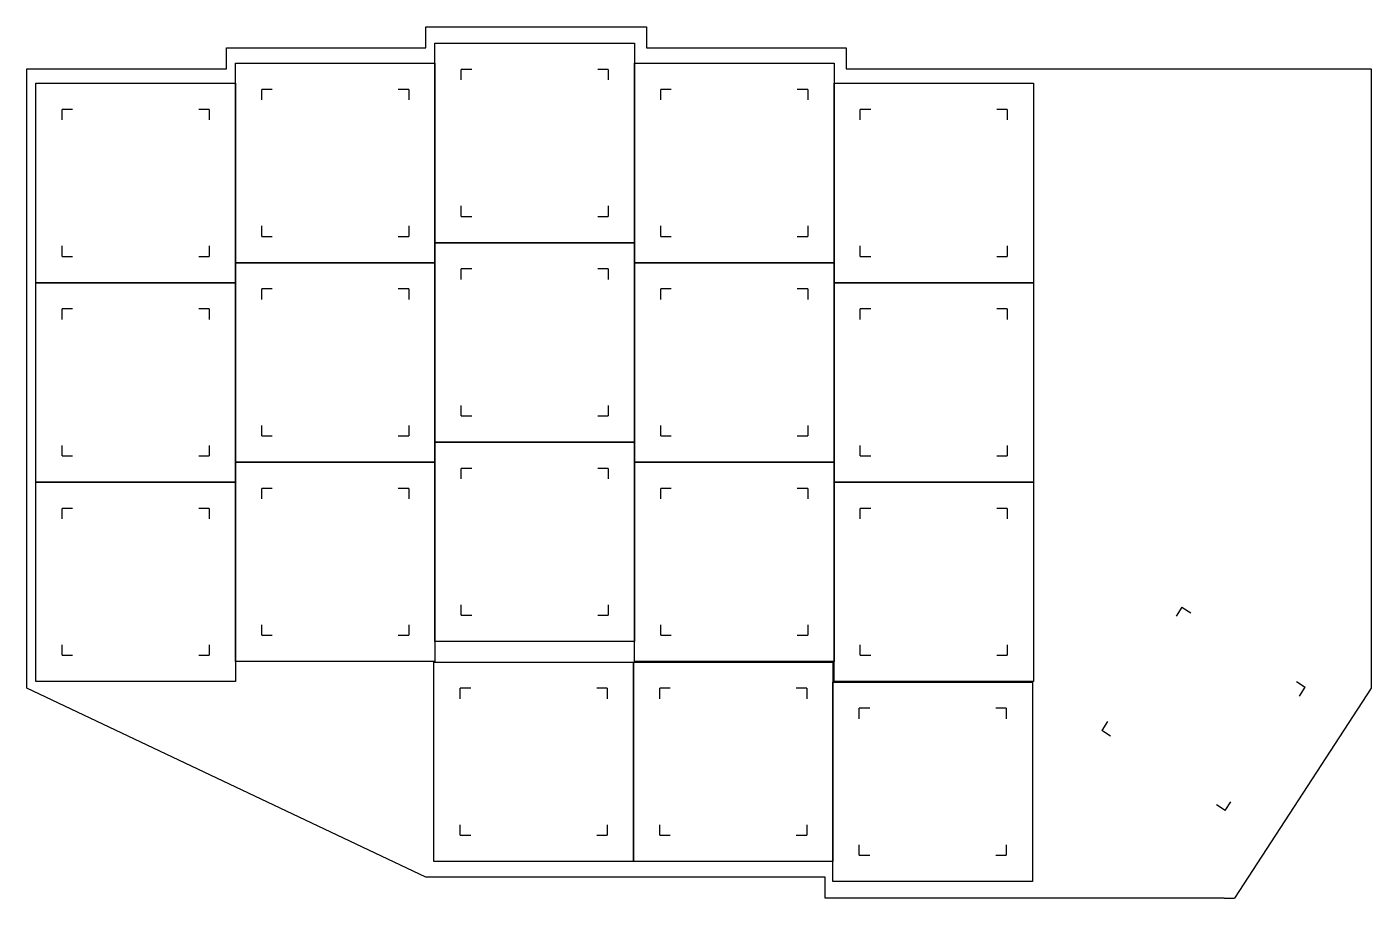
# Model space of a CAD drawing. Header units: millimetres. Extents: x 117 to 384, y 12 to 243.
# Drawn here: x 117 to 245, y 160 to 243 of the extents above; entities outside this region: 1.
import ezdxf

# ---------------------------------------------------------------- set-up
doc = ezdxf.new("R2010")
doc.units = ezdxf.units.MM
doc.layers.get('0').update_dxf_attribs({"linetype": 'CONTINUOUS'})

msp = doc.modelspace()

# ---------------------------------------------------------------- linework, layer by layer
at = {"color": 7}
for points in [[(155, 241.0022), (155, 243.0022), (176, 243.0022)], [(176, 243.0022), (176, 241.0022)], [(136, 239.0022), (136, 241.0022)], [(136, 241.0022), (155, 241.0022)], [(155.8588, 241.4435), (174.8588, 241.4435)], [(155.8588, 222.4435), (155.8588, 241.4435)], [(174.8588, 241.4435), (174.8588, 222.4435), (155.8588, 222.4435)], [(176, 241.0022), (195, 241.0022)], [(195, 241.0022), (195, 239.0022)], [(136.8588, 239.5385), (155.8588, 239.5385)], [(136.8588, 220.5385), (136.8588, 239.5385)], [(155.8588, 239.5385), (155.8588, 220.5385), (136.8588, 220.5385)], [(174.8588, 239.5385), (193.8588, 239.5385)], [(174.8588, 220.5385), (174.8588, 239.5385)], [(193.8588, 239.5385), (193.8588, 220.5385), (174.8588, 220.5385)], [(155, 162.0022), (117, 180.0022), (117, 239.0022)], [(117, 239.0022), (136, 239.0022)], [(158.3588, 237.9435), (158.3588, 238.9435)], [(159.3588, 238.9435), (158.3588, 238.9435)], [(172.3588, 238.9435), (171.3588, 238.9435)], [(172.3588, 238.9435), (172.3588, 237.9435)], [(195, 239.0022), (245, 239.0022)], [(245, 239.0022), (245, 180.0022)], [(117.8588, 237.6335), (136.8588, 237.6335)], [(117.8588, 218.6335), (117.8588, 237.6335)], [(136.8588, 237.6335), (136.8588, 218.6335), (117.8588, 218.6335)], [(139.3588, 236.0385), (139.3588, 237.0385)], [(140.3588, 237.0385), (139.3588, 237.0385)], [(153.3588, 237.0385), (152.3588, 237.0385)], [(153.3588, 237.0385), (153.3588, 236.0385)], [(177.3588, 236.0385), (177.3588, 237.0385)], [(178.3588, 237.0385), (177.3588, 237.0385)], [(191.3588, 237.0385), (190.3588, 237.0385)], [(191.3588, 237.0385), (191.3588, 236.0385)], [(193.8588, 237.6335), (212.8588, 237.6335)], [(193.8588, 218.6335), (193.8588, 237.6335)], [(212.8588, 237.6335), (212.8588, 218.6335), (193.8588, 218.6335)], [(120.3588, 234.1335), (120.3588, 235.1335)], [(121.3588, 235.1335), (120.3588, 235.1335)], [(134.3588, 235.1335), (133.3588, 235.1335)], [(134.3588, 235.1335), (134.3588, 234.1335)], [(196.3588, 234.1335), (196.3588, 235.1335)], [(197.3588, 235.1335), (196.3588, 235.1335)], [(210.3588, 235.1335), (209.3588, 235.1335)], [(210.3588, 235.1335), (210.3588, 234.1335)], [(158.3588, 224.9435), (158.3588, 225.9435)], [(172.3588, 225.9435), (172.3588, 224.9435)], [(139.3588, 223.0385), (139.3588, 224.0385)], [(153.3588, 224.0385), (153.3588, 223.0385)], [(158.3588, 224.9435), (159.3588, 224.9435)], [(171.3588, 224.9435), (172.3588, 224.9435)], [(177.3588, 223.0385), (177.3588, 224.0385)], [(191.3588, 224.0385), (191.3588, 223.0385)], [(139.3588, 223.0385), (140.3588, 223.0385)], [(152.3588, 223.0385), (153.3588, 223.0385)], [(177.3588, 223.0385), (178.3588, 223.0385)], [(190.3588, 223.0385), (191.3588, 223.0385)], [(120.3588, 221.1335), (120.3588, 222.1335)], [(134.3588, 222.1335), (134.3588, 221.1335)], [(155.8588, 222.4435), (174.8588, 222.4435)], [(155.8588, 203.4435), (155.8588, 222.4435)], [(174.8588, 222.4435), (174.8588, 203.4435), (155.8588, 203.4435), (174.8588, 203.4435)], [(196.3588, 221.1335), (196.3588, 222.1335)], [(210.3588, 222.1335), (210.3588, 221.1335)], [(120.3588, 221.1335), (121.3588, 221.1335)], [(133.3588, 221.1335), (134.3588, 221.1335)], [(136.8588, 220.5385), (155.8588, 220.5385)], [(136.8588, 201.5385), (136.8588, 220.5385)], [(155.8588, 220.5385), (155.8588, 201.5385), (136.8588, 201.5385)], [(174.8588, 220.5385), (193.8588, 220.5385)], [(174.8588, 201.5385), (174.8588, 220.5385)], [(193.8588, 220.5385), (193.8588, 201.5385), (174.8588, 201.5385)], [(196.3588, 221.1335), (197.3588, 221.1335)], [(209.3588, 221.1335), (210.3588, 221.1335)], [(158.3588, 218.9435), (158.3588, 219.9435)], [(159.3588, 219.9435), (158.3588, 219.9435)], [(172.3588, 219.9435), (171.3588, 219.9435)], [(172.3588, 219.9435), (172.3588, 218.9435)], [(117.8588, 218.6335), (136.8588, 218.6335)], [(117.8588, 199.6335), (117.8588, 218.6335)], [(136.8588, 218.6335), (136.8588, 199.6335), (117.8588, 199.6335)], [(139.3588, 217.0385), (139.3588, 218.0385)], [(140.3588, 218.0385), (139.3588, 218.0385)], [(153.3588, 218.0385), (152.3588, 218.0385)], [(153.3588, 218.0385), (153.3588, 217.0385)], [(177.3588, 217.0385), (177.3588, 218.0385)], [(178.3588, 218.0385), (177.3588, 218.0385)], [(191.3588, 218.0385), (190.3588, 218.0385)], [(191.3588, 218.0385), (191.3588, 217.0385)], [(193.8588, 218.6335), (212.8588, 218.6335)], [(193.8588, 199.6335), (193.8588, 218.6335)], [(212.8588, 218.6335), (212.8588, 199.6335), (193.8588, 199.6335)], [(120.3588, 215.1335), (120.3588, 216.1335)], [(121.3588, 216.1335), (120.3588, 216.1335)], [(134.3588, 216.1335), (133.3588, 216.1335)], [(134.3588, 216.1335), (134.3588, 215.1335)], [(196.3588, 215.1335), (196.3588, 216.1335)], [(197.3588, 216.1335), (196.3588, 216.1335)], [(210.3588, 216.1335), (209.3588, 216.1335)], [(210.3588, 216.1335), (210.3588, 215.1335)], [(158.3588, 205.9435), (158.3588, 206.9435)], [(172.3588, 206.9435), (172.3588, 205.9435)], [(139.3588, 204.0385), (139.3588, 205.0385)], [(153.3588, 205.0385), (153.3588, 204.0385)], [(158.3588, 205.9435), (159.3588, 205.9435)], [(171.3588, 205.9435), (172.3588, 205.9435)], [(177.3588, 204.0385), (177.3588, 205.0385)], [(191.3588, 205.0385), (191.3588, 204.0385)], [(139.3588, 204.0385), (140.3588, 204.0385)], [(152.3588, 204.0385), (153.3588, 204.0385)], [(177.3588, 204.0385), (178.3588, 204.0385)], [(190.3588, 204.0385), (191.3588, 204.0385)], [(120.3588, 202.1335), (120.3588, 203.1335)], [(134.3588, 203.1335), (134.3588, 202.1335)], [(155.8588, 184.4435), (155.8588, 203.4435)], [(174.8588, 203.4435), (174.8588, 184.4435), (155.8588, 184.4435)], [(196.3588, 202.1335), (196.3588, 203.1335)], [(210.3588, 203.1335), (210.3588, 202.1335)], [(120.3588, 202.1335), (121.3588, 202.1335)], [(133.3588, 202.1335), (134.3588, 202.1335)], [(136.8588, 201.5385), (155.8588, 201.5385)], [(136.8588, 182.5385), (136.8588, 201.5385)], [(155.8588, 201.5385), (155.8588, 182.5385), (136.8588, 182.5385)], [(174.8588, 201.5385), (193.8588, 201.5385)], [(174.8588, 182.5385), (174.8588, 201.5385)], [(193.8588, 201.5385), (193.8588, 182.5385), (174.8588, 182.5385)], [(196.3588, 202.1335), (197.3588, 202.1335)], [(209.3588, 202.1335), (210.3588, 202.1335)], [(158.3588, 199.9435), (158.3588, 200.9435)], [(159.3588, 200.9435), (158.3588, 200.9435)], [(172.3588, 200.9435), (171.3588, 200.9435)], [(172.3588, 200.9435), (172.3588, 199.9435)], [(117.8588, 199.6335), (136.8588, 199.6335)], [(117.8588, 180.6335), (117.8588, 199.6335)], [(136.8588, 199.6335), (136.8588, 180.6335), (117.8588, 180.6335)], [(139.3588, 198.0385), (139.3588, 199.0385)], [(140.3588, 199.0385), (139.3588, 199.0385)], [(153.3588, 199.0385), (152.3588, 199.0385)], [(153.3588, 199.0385), (153.3588, 198.0385)], [(177.3588, 198.0385), (177.3588, 199.0385)], [(178.3588, 199.0385), (177.3588, 199.0385)], [(191.3588, 199.0385), (190.3588, 199.0385)], [(191.3588, 199.0385), (191.3588, 198.0385)], [(193.8588, 199.6335), (212.8588, 199.6335)], [(193.8588, 180.6335), (193.8588, 199.6335)], [(212.8588, 199.6335), (212.8588, 180.6335), (193.8588, 180.6335)], [(120.3588, 196.1335), (120.3588, 197.1335)], [(121.3588, 197.1335), (120.3588, 197.1335)], [(134.3588, 197.1335), (133.3588, 197.1335)], [(134.3588, 197.1335), (134.3588, 196.1335)], [(196.3588, 196.1335), (196.3588, 197.1335)], [(197.3588, 197.1335), (196.3588, 197.1335)], [(210.3588, 197.1335), (209.3588, 197.1335)], [(210.3588, 197.1335), (210.3588, 196.1335)], [(158.3588, 186.9435), (158.3588, 187.9435)], [(158.3588, 186.9435), (159.3588, 186.9435)], [(171.3588, 186.9435), (172.3588, 186.9435)], [(172.3588, 187.9435), (172.3588, 186.9435)], [(226.9859, 187.7175), (226.4412, 186.8788)], [(226.9859, 187.7175), (227.8245, 187.1728)], [(139.3588, 185.0385), (139.3588, 186.0385)], [(153.3588, 186.0385), (153.3588, 185.0385)], [(177.3588, 185.0385), (177.3588, 186.0385)], [(191.3588, 186.0385), (191.3588, 185.0385)], [(139.3588, 185.0385), (140.3588, 185.0385)], [(152.3588, 185.0385), (153.3588, 185.0385)], [(177.3588, 185.0385), (178.3588, 185.0385)], [(190.3588, 185.0385), (191.3588, 185.0385)], [(120.3588, 183.1335), (120.3588, 184.1335)], [(120.3588, 183.1335), (121.3588, 183.1335)], [(133.3588, 183.1335), (134.3588, 183.1335)], [(134.3588, 184.1335), (134.3588, 183.1335)], [(196.3588, 183.1335), (196.3588, 184.1335)], [(196.3588, 183.1335), (197.3588, 183.1335)], [(209.3588, 183.1335), (210.3588, 183.1335)], [(210.3588, 184.1335), (210.3588, 183.1335)], [(155.7588, 182.4885), (174.7588, 182.4885)], [(155.7588, 163.4885), (155.7588, 182.4885)], [(174.7588, 182.4885), (174.7588, 163.4885), (155.7588, 163.4885)], [(174.7588, 182.4885), (193.7588, 182.4885)], [(174.7588, 163.4885), (174.7588, 182.4885)], [(193.7588, 182.4885), (193.7588, 163.4885), (174.7588, 163.4885)], [(193.7588, 180.5835), (212.7588, 180.5835)], [(193.7588, 161.5835), (193.7588, 180.5835)], [(212.7588, 180.5835), (212.7588, 161.5835), (193.7588, 161.5835)], [(237.8886, 180.6372), (238.7273, 180.0925)], [(158.2588, 178.9885), (158.2588, 179.9885)], [(159.2588, 179.9885), (158.2588, 179.9885)], [(172.2588, 179.9885), (171.2588, 179.9885)], [(172.2588, 179.9885), (172.2588, 178.9885)], [(177.2588, 178.9885), (177.2588, 179.9885)], [(178.2588, 179.9885), (177.2588, 179.9885)], [(191.2588, 179.9885), (190.2588, 179.9885)], [(191.2588, 179.9885), (191.2588, 178.9885)], [(245, 180.0022), (232, 160.0022)], [(238.1826, 179.2539), (238.7273, 180.0925)], [(196.2588, 177.0835), (196.2588, 178.0835)], [(197.2588, 178.0835), (196.2588, 178.0835)], [(210.2588, 178.0835), (209.2588, 178.0835)], [(210.2588, 178.0835), (210.2588, 177.0835)], [(219.9056, 176.8148), (219.3609, 175.9761)], [(220.1996, 175.4314), (219.3609, 175.9761)], [(231.1023, 168.3511), (231.647, 169.1898)], [(231.1023, 168.3511), (230.2636, 168.8958)], [(158.2588, 165.9885), (158.2588, 166.9885)], [(172.2588, 166.9885), (172.2588, 165.9885)], [(177.2588, 165.9885), (177.2588, 166.9885)], [(191.2588, 166.9885), (191.2588, 165.9885)], [(158.2588, 165.9885), (159.2588, 165.9885)], [(171.2588, 165.9885), (172.2588, 165.9885)], [(177.2588, 165.9885), (178.2588, 165.9885)], [(190.2588, 165.9885), (191.2588, 165.9885)], [(196.2588, 164.0835), (196.2588, 165.0835)], [(196.2588, 164.0835), (197.2588, 164.0835)], [(209.2588, 164.0835), (210.2588, 164.0835)], [(210.2588, 165.0835), (210.2588, 164.0835)], [(193, 162.0022), (155, 162.0022)], [(193, 160.0022), (193, 162.0022)], [(231, 160.0022), (193, 160.0022)], [(231, 160.0022), (232, 160.0022)]]:
    msp.add_lwpolyline(points, dxfattribs=at)
msp.add_open_spline([(383.989, 18.5), (367.0211, 25.5886), (373.3959, 19.9447), (383.989, 12)], degree=3, dxfattribs=at)

doc.saveas('drawing.dxf')
